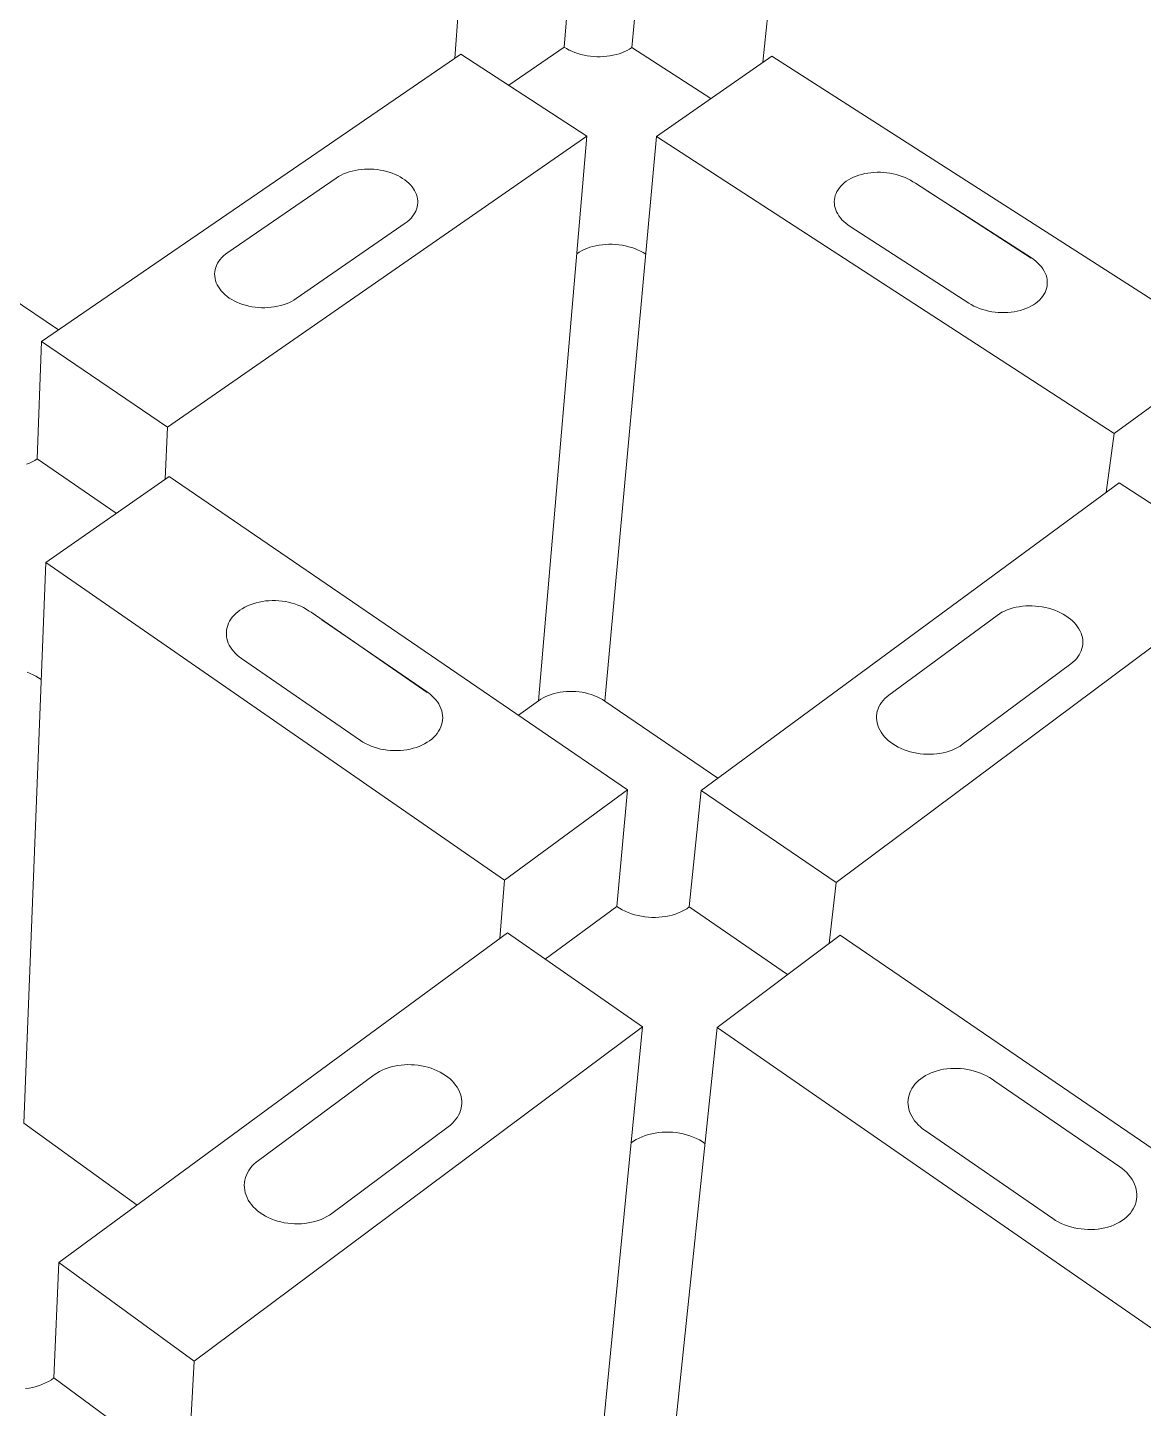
# Model space of a CAD drawing. Header units: millimetres. Extents: x 438 to 4638, y 478 to 3448.
# Drawn here: x 2891.9 to 2950.2, y 2343.3 to 2415.5 of the extents above; entities that cross this region are included whole.
import ezdxf

# ---------------------------------------------------------------- set-up
doc = ezdxf.new("R2010")
doc.units = ezdxf.units.MM

msp = doc.modelspace()

# ---------------------------------------------------------------- linework, layer by layer
at = {"lineweight": 5}
for p, q in [((2924.315, 2423.696), (2923.494, 2414.417)), ((2920.458, 2420.594), (2919.949, 2414.44)), ((2930.923, 2419.498), (2930.337, 2413.647)), ((2914.43, 2416.478), (2914.238, 2413.855)), ((2919.949, 2414.44), (2917.055, 2412.446)), ((2920.079, 2414.361), (2919.949, 2414.44)), ((2920.217, 2414.288), (2920.079, 2414.361)), ((2920.36, 2414.222), (2920.217, 2414.288)), ((2923.374, 2414.34), (2923.246, 2414.269)), ((2923.494, 2414.417), (2923.374, 2414.34)), ((2927.622, 2411.754), (2923.494, 2414.417)), ((2914.556, 2414.074), (2892.655, 2399.066)), ((2914.556, 2414.074), (2921.132, 2409.792)), ((2920.51, 2414.161), (2920.36, 2414.222)), ((2920.666, 2414.108), (2920.51, 2414.161)), ((2920.826, 2414.061), (2920.666, 2414.108)), ((2920.989, 2414.022), (2920.826, 2414.061)), ((2921.156, 2413.99), (2920.989, 2414.022)), ((2921.325, 2413.966), (2921.156, 2413.99)), ((2921.496, 2413.949), (2921.325, 2413.966)), ((2921.667, 2413.94), (2921.496, 2413.949)), ((2921.838, 2413.939), (2921.667, 2413.94)), ((2922.009, 2413.946), (2921.838, 2413.939)), ((2922.177, 2413.96), (2922.009, 2413.946)), ((2922.344, 2413.983), (2922.177, 2413.96)), ((2922.506, 2414.012), (2922.344, 2413.983)), ((2922.665, 2414.05), (2922.506, 2414.012)), ((2922.819, 2414.094), (2922.665, 2414.05)), ((2922.968, 2414.146), (2922.819, 2414.094)), ((2923.11, 2414.204), (2922.968, 2414.146)), ((2923.246, 2414.269), (2923.11, 2414.204)), ((2924.773, 2409.768), (2930.798, 2413.968)), ((2954.699, 2398.652), (2930.798, 2413.968)), ((2899.236, 2394.584), (2921.132, 2409.792)), ((2921.132, 2409.792), (2918.617, 2380.296)), ((2924.773, 2409.768), (2922.077, 2380.272)), ((2924.773, 2409.768), (2948.691, 2394.251)), ((2908.433, 2407.816), (2908.298, 2407.753)), ((2908.574, 2407.872), (2908.433, 2407.816)), ((2908.72, 2407.922), (2908.574, 2407.872)), ((2908.872, 2407.964), (2908.72, 2407.922)), ((2909.028, 2408), (2908.872, 2407.964)), ((2909.187, 2408.029), (2909.028, 2408)), ((2909.35, 2408.05), (2909.187, 2408.029)), ((2909.514, 2408.063), (2909.35, 2408.05)), ((2909.68, 2408.069), (2909.514, 2408.063)), ((2909.847, 2408.068), (2909.68, 2408.069)), ((2910.013, 2408.059), (2909.847, 2408.068)), ((2910.179, 2408.043), (2910.013, 2408.059)), ((2910.343, 2408.019), (2910.179, 2408.043)), ((2910.505, 2407.988), (2910.343, 2408.019)), ((2910.664, 2407.949), (2910.505, 2407.988)), ((2910.819, 2407.904), (2910.664, 2407.949)), ((2910.97, 2407.852), (2910.819, 2407.904)), ((2911.116, 2407.793), (2910.97, 2407.852)), ((2911.256, 2407.728), (2911.116, 2407.793)), ((2935.347, 2407.749), (2935.497, 2407.793)), ((2935.497, 2407.793), (2935.652, 2407.83)), ((2935.652, 2407.83), (2935.811, 2407.859)), ((2935.811, 2407.859), (2935.973, 2407.881)), ((2935.973, 2407.881), (2936.138, 2407.895)), ((2936.138, 2407.895), (2936.305, 2407.902)), ((2936.305, 2407.902), (2936.472, 2407.901)), ((2936.472, 2407.901), (2936.64, 2407.892)), ((2936.64, 2407.892), (2936.808, 2407.876)), ((2936.808, 2407.876), (2936.974, 2407.851)), ((2936.974, 2407.851), (2937.138, 2407.82)), ((2937.138, 2407.82), (2937.3, 2407.781)), ((2937.3, 2407.781), (2937.458, 2407.735)), ((2908.04, 2407.603), (2902.38, 2403.713)), ((2908.17, 2407.685), (2908.04, 2407.603)), ((2908.298, 2407.753), (2908.17, 2407.685)), ((2911.389, 2407.657), (2911.256, 2407.728)), ((2911.516, 2407.581), (2911.389, 2407.657)), ((2911.63, 2407.502), (2911.516, 2407.581)), ((2911.737, 2407.418), (2911.63, 2407.502)), ((2911.836, 2407.33), (2911.737, 2407.418)), ((2911.926, 2407.239), (2911.836, 2407.33)), ((2912.008, 2407.143), (2911.926, 2407.239)), ((2912.08, 2407.044), (2912.008, 2407.143)), ((2934.261, 2406.992), (2934.329, 2407.088)), ((2934.329, 2407.088), (2934.406, 2407.179)), ((2934.406, 2407.179), (2934.493, 2407.267)), ((2934.493, 2407.267), (2934.588, 2407.35)), ((2934.588, 2407.35), (2934.691, 2407.429)), ((2934.691, 2407.429), (2934.807, 2407.505)), ((2934.807, 2407.505), (2934.932, 2407.576)), ((2934.932, 2407.576), (2935.063, 2407.64)), ((2935.063, 2407.64), (2935.202, 2407.698)), ((2935.202, 2407.698), (2935.347, 2407.749)), ((2937.458, 2407.735), (2937.611, 2407.682)), ((2937.611, 2407.682), (2937.76, 2407.622)), ((2937.76, 2407.622), (2937.903, 2407.556)), ((2937.903, 2407.556), (2938.039, 2407.484)), ((2938.039, 2407.484), (2938.169, 2407.406)), ((2938.169, 2407.406), (2938.231, 2407.365)), ((2938.231, 2407.365), (2938.298, 2407.328)), ((2938.298, 2407.328), (2944.344, 2403.41)), ((2912.142, 2406.943), (2912.08, 2407.044)), ((2912.195, 2406.839), (2912.142, 2406.943)), ((2912.238, 2406.734), (2912.195, 2406.839)), ((2912.27, 2406.627), (2912.238, 2406.734)), ((2912.292, 2406.519), (2912.27, 2406.627)), ((2912.303, 2406.411), (2912.292, 2406.519)), ((2912.304, 2406.303), (2912.303, 2406.411)), ((2934.064, 2406.368), (2934.07, 2406.476)), ((2934.067, 2406.259), (2934.064, 2406.368)), ((2934.07, 2406.476), (2934.088, 2406.583)), ((2934.088, 2406.583), (2934.116, 2406.689)), ((2934.116, 2406.689), (2934.154, 2406.792)), ((2934.154, 2406.792), (2934.202, 2406.894)), ((2934.202, 2406.894), (2934.261, 2406.992)), ((2938.863, 2406.961), (2944.364, 2403.424)), ((2912.019, 2405.583), (2912.09, 2405.679)), ((2912.09, 2405.679), (2912.151, 2405.777)), ((2912.151, 2405.777), (2912.202, 2405.878)), ((2912.202, 2405.878), (2912.243, 2405.982)), ((2912.243, 2405.982), (2912.274, 2406.088)), ((2912.274, 2406.088), (2912.294, 2406.195)), ((2912.294, 2406.195), (2912.304, 2406.303)), ((2934.081, 2406.15), (2934.067, 2406.259)), ((2934.106, 2406.042), (2934.081, 2406.15)), ((2934.141, 2405.934), (2934.106, 2406.042)), ((2934.186, 2405.828), (2934.141, 2405.934)), ((2934.242, 2405.723), (2934.186, 2405.828)), ((2934.307, 2405.62), (2934.242, 2405.723)), ((2934.382, 2405.521), (2934.307, 2405.62)), ((2905.959, 2401.303), (2911.646, 2405.241)), ((2911.646, 2405.241), (2911.752, 2405.32)), ((2911.752, 2405.32), (2911.85, 2405.403)), ((2911.85, 2405.403), (2911.939, 2405.491)), ((2911.939, 2405.491), (2912.019, 2405.583)), ((2934.466, 2405.424), (2934.382, 2405.521)), ((2934.559, 2405.331), (2934.466, 2405.424)), ((2934.66, 2405.241), (2934.559, 2405.331)), ((2934.769, 2405.156), (2934.66, 2405.241)), ((2934.886, 2405.076), (2934.769, 2405.156)), ((2941.087, 2401.064), (2934.886, 2405.076)), ((2902.164, 2403.542), (2902.07, 2403.449)), ((2902.268, 2403.63), (2902.164, 2403.542)), ((2902.38, 2403.713), (2902.268, 2403.63)), ((2920.609, 2403.648), (2920.731, 2403.727)), ((2920.731, 2403.727), (2920.861, 2403.801)), ((2920.861, 2403.801), (2920.999, 2403.868)), ((2920.999, 2403.868), (2921.144, 2403.928)), ((2921.144, 2403.928), (2921.295, 2403.982)), ((2921.295, 2403.982), (2921.451, 2404.027)), ((2921.451, 2404.027), (2921.613, 2404.066)), ((2921.613, 2404.066), (2921.778, 2404.096)), ((2921.778, 2404.096), (2921.947, 2404.119)), ((2921.947, 2404.119), (2922.118, 2404.134)), ((2922.118, 2404.134), (2922.291, 2404.141)), ((2922.291, 2404.141), (2922.464, 2404.14)), ((2922.464, 2404.14), (2922.638, 2404.131)), ((2922.638, 2404.131), (2922.812, 2404.114)), ((2922.812, 2404.114), (2922.983, 2404.089)), ((2922.983, 2404.089), (2923.153, 2404.056)), ((2923.153, 2404.056), (2923.319, 2404.015)), ((2923.319, 2404.015), (2923.482, 2403.967)), ((2923.482, 2403.967), (2923.64, 2403.912)), ((2923.64, 2403.912), (2923.792, 2403.85)), ((2923.792, 2403.85), (2923.939, 2403.781)), ((2923.939, 2403.781), (2924.079, 2403.706)), ((2924.079, 2403.706), (2924.211, 2403.624)), ((2901.722, 2402.816), (2901.703, 2402.702)), ((2901.753, 2402.928), (2901.722, 2402.816)), ((2901.795, 2403.038), (2901.753, 2402.928)), ((2901.848, 2403.146), (2901.795, 2403.038)), ((2901.911, 2403.251), (2901.848, 2403.146)), ((2901.986, 2403.352), (2901.911, 2403.251)), ((2902.07, 2403.449), (2901.986, 2403.352)), ((2944.364, 2403.424), (2944.486, 2403.34)), ((2944.486, 2403.34), (2944.599, 2403.25)), ((2944.599, 2403.25), (2944.704, 2403.156)), ((2944.704, 2403.156), (2944.8, 2403.057)), ((2944.8, 2403.057), (2944.886, 2402.955)), ((2944.886, 2402.955), (2944.962, 2402.85)), ((2944.962, 2402.85), (2945.028, 2402.741)), ((2945.028, 2402.741), (2945.083, 2402.631)), ((2901.703, 2402.702), (2901.695, 2402.588)), ((2901.695, 2402.588), (2901.698, 2402.473)), ((2901.698, 2402.473), (2901.714, 2402.358)), ((2901.714, 2402.358), (2901.74, 2402.244)), ((2901.74, 2402.244), (2901.779, 2402.131)), ((2901.779, 2402.131), (2901.828, 2402.02)), ((2901.828, 2402.02), (2901.888, 2401.911)), ((2945.083, 2402.631), (2945.127, 2402.519)), ((2945.127, 2402.519), (2945.16, 2402.406)), ((2945.16, 2402.406), (2945.182, 2402.292)), ((2945.191, 2402.063), (2945.178, 2401.95)), ((2945.182, 2402.292), (2945.192, 2402.177)), ((2945.192, 2402.177), (2945.191, 2402.063)), ((2891.018, 2401.385), (2893.539, 2399.671)), ((2901.888, 2401.911), (2901.959, 2401.805)), ((2901.959, 2401.805), (2902.04, 2401.703)), ((2902.04, 2401.703), (2902.131, 2401.604)), ((2902.131, 2401.604), (2902.232, 2401.509)), ((2902.232, 2401.509), (2902.342, 2401.419)), ((2902.342, 2401.419), (2902.46, 2401.334)), ((2902.46, 2401.334), (2902.586, 2401.254)), ((2905.838, 2401.226), (2905.959, 2401.303)), ((2944.87, 2401.319), (2944.782, 2401.226)), ((2944.948, 2401.416), (2944.87, 2401.319)), ((2945.016, 2401.517), (2944.948, 2401.416)), ((2945.073, 2401.621), (2945.016, 2401.517)), ((2945.12, 2401.729), (2945.073, 2401.621)), ((2945.155, 2401.839), (2945.12, 2401.729)), ((2945.178, 2401.95), (2945.155, 2401.839)), ((2902.586, 2401.254), (2902.72, 2401.181)), ((2902.72, 2401.181), (2902.86, 2401.114)), ((2902.86, 2401.114), (2903.006, 2401.053)), ((2903.006, 2401.053), (2903.158, 2400.999)), ((2903.158, 2400.999), (2903.314, 2400.952)), ((2903.314, 2400.952), (2903.474, 2400.912)), ((2903.474, 2400.912), (2903.638, 2400.88)), ((2903.638, 2400.88), (2903.804, 2400.855)), ((2903.804, 2400.855), (2903.972, 2400.838)), ((2903.972, 2400.838), (2904.141, 2400.829)), ((2904.141, 2400.829), (2904.31, 2400.827)), ((2904.31, 2400.827), (2904.478, 2400.834)), ((2904.478, 2400.834), (2904.645, 2400.848)), ((2904.645, 2400.848), (2904.809, 2400.87)), ((2904.809, 2400.87), (2904.971, 2400.899)), ((2904.971, 2400.899), (2905.129, 2400.936)), ((2905.129, 2400.936), (2905.282, 2400.98)), ((2905.282, 2400.98), (2905.431, 2401.032)), ((2905.431, 2401.032), (2905.573, 2401.09)), ((2905.573, 2401.09), (2905.709, 2401.155)), ((2905.709, 2401.155), (2905.838, 2401.226)), ((2941.219, 2400.986), (2941.087, 2401.064)), ((2941.357, 2400.914), (2941.219, 2400.986)), ((2941.501, 2400.848), (2941.357, 2400.914)), ((2941.652, 2400.788), (2941.501, 2400.848)), ((2941.807, 2400.735), (2941.652, 2400.788)), ((2941.966, 2400.69), (2941.807, 2400.735)), ((2942.128, 2400.651), (2941.966, 2400.69)), ((2942.294, 2400.62), (2942.128, 2400.651)), ((2942.461, 2400.596), (2942.294, 2400.62)), ((2942.629, 2400.58), (2942.461, 2400.596)), ((2942.798, 2400.572), (2942.629, 2400.58)), ((2942.967, 2400.572), (2942.798, 2400.572)), ((2943.134, 2400.579), (2942.967, 2400.572)), ((2943.299, 2400.594), (2943.134, 2400.579)), ((2943.461, 2400.617), (2943.299, 2400.594)), ((2943.62, 2400.647), (2943.461, 2400.617)), ((2943.775, 2400.685), (2943.62, 2400.647)), ((2943.925, 2400.729), (2943.775, 2400.685)), ((2944.069, 2400.781), (2943.925, 2400.729)), ((2944.207, 2400.84), (2944.069, 2400.781)), ((2944.338, 2400.906), (2944.207, 2400.84)), ((2944.462, 2400.977), (2944.338, 2400.906)), ((2944.577, 2401.054), (2944.462, 2400.977)), ((2944.684, 2401.137), (2944.577, 2401.054)), ((2944.782, 2401.226), (2944.684, 2401.137)), ((2892.655, 2399.066), (2892.422, 2392.935)), ((2899.236, 2394.584), (2892.655, 2399.066)), ((2954.699, 2398.652), (2948.691, 2394.251)), ((2899.236, 2394.584), (2899.102, 2391.867)), ((2948.691, 2394.251), (2948.275, 2391.18)), ((2892.016, 2392.708), (2891.866, 2392.645)), ((2892.159, 2392.777), (2892.016, 2392.708)), ((2892.295, 2392.853), (2892.159, 2392.777)), ((2892.422, 2392.935), (2892.295, 2392.853)), ((2896.557, 2390.093), (2892.422, 2392.935)), ((2892.871, 2387.524), (2899.31, 2392.012)), ((2923.27, 2375.634), (2899.31, 2392.012)), ((2948.953, 2391.678), (2927.101, 2375.608)), ((2948.953, 2391.678), (2955.991, 2387.095)), ((2892.871, 2387.524), (2891.727, 2358.222)), ((2892.871, 2387.524), (2916.839, 2370.923)), ((2934.156, 2370.803), (2955.991, 2387.095)), ((2903.86, 2385.412), (2904.022, 2385.451)), ((2904.022, 2385.451), (2904.188, 2385.483)), ((2904.188, 2385.483), (2904.357, 2385.506)), ((2904.357, 2385.506), (2904.528, 2385.521)), ((2904.528, 2385.521), (2904.701, 2385.528)), ((2904.701, 2385.528), (2904.874, 2385.527)), ((2904.874, 2385.527), (2905.047, 2385.518)), ((2905.047, 2385.518), (2905.22, 2385.5)), ((2905.22, 2385.5), (2905.39, 2385.474)), ((2905.39, 2385.474), (2905.559, 2385.441)), ((2905.559, 2385.441), (2905.724, 2385.399)), ((2902.617, 2384.658), (2902.702, 2384.756)), ((2902.702, 2384.756), (2902.795, 2384.849)), ((2902.795, 2384.849), (2902.898, 2384.938)), ((2902.898, 2384.938), (2903.009, 2385.022)), ((2903.009, 2385.022), (2903.133, 2385.104)), ((2903.133, 2385.104), (2903.265, 2385.18)), ((2903.265, 2385.18), (2903.404, 2385.248)), ((2903.404, 2385.248), (2903.55, 2385.31)), ((2903.55, 2385.31), (2903.702, 2385.365)), ((2903.702, 2385.365), (2903.86, 2385.412)), ((2905.724, 2385.399), (2905.885, 2385.35)), ((2905.885, 2385.35), (2906.041, 2385.293)), ((2906.041, 2385.293), (2906.191, 2385.229)), ((2906.191, 2385.229), (2906.336, 2385.159)), ((2906.336, 2385.159), (2906.473, 2385.081)), ((2906.473, 2385.081), (2906.603, 2384.998)), ((2906.603, 2384.998), (2906.666, 2384.955)), ((2906.666, 2384.955), (2906.733, 2384.914)), ((2906.733, 2384.914), (2912.792, 2380.724)), ((2942.564, 2384.753), (2936.918, 2380.587)), ((2942.694, 2384.84), (2942.564, 2384.753)), ((2942.823, 2384.914), (2942.694, 2384.84)), ((2942.959, 2384.981), (2942.823, 2384.914)), ((2943.102, 2385.041), (2942.959, 2384.981)), ((2943.251, 2385.094), (2943.102, 2385.041)), ((2943.405, 2385.14), (2943.251, 2385.094)), ((2943.564, 2385.178), (2943.405, 2385.14)), ((2943.728, 2385.208), (2943.564, 2385.178)), ((2943.895, 2385.231), (2943.728, 2385.208)), ((2944.064, 2385.245), (2943.895, 2385.231)), ((2944.236, 2385.252), (2944.064, 2385.245)), ((2944.408, 2385.25), (2944.236, 2385.252)), ((2944.581, 2385.241), (2944.408, 2385.25)), ((2944.753, 2385.223), (2944.581, 2385.241)), ((2944.924, 2385.198), (2944.753, 2385.223)), ((2945.094, 2385.164), (2944.924, 2385.198)), ((2945.26, 2385.123), (2945.094, 2385.164)), ((2945.423, 2385.075), (2945.26, 2385.123)), ((2945.582, 2385.019), (2945.423, 2385.075)), ((2945.736, 2384.956), (2945.582, 2385.019)), ((2945.884, 2384.887), (2945.736, 2384.956)), ((2946.026, 2384.811), (2945.884, 2384.887)), ((2946.161, 2384.729), (2946.026, 2384.811)), ((2946.284, 2384.644), (2946.161, 2384.729)), ((2902.307, 2383.888), (2902.319, 2384.004)), ((2902.319, 2384.004), (2902.343, 2384.118)), ((2902.343, 2384.118), (2902.377, 2384.231)), ((2902.377, 2384.231), (2902.422, 2384.342)), ((2902.422, 2384.342), (2902.477, 2384.451)), ((2902.477, 2384.451), (2902.542, 2384.556)), ((2902.542, 2384.556), (2902.617, 2384.658)), ((2907.3, 2384.523), (2912.814, 2380.74)), ((2946.399, 2384.555), (2946.284, 2384.644)), ((2946.506, 2384.461), (2946.399, 2384.555)), ((2946.605, 2384.362), (2946.506, 2384.461)), ((2946.694, 2384.26), (2946.605, 2384.362)), ((2946.774, 2384.155), (2946.694, 2384.26)), ((2946.844, 2384.046), (2946.774, 2384.155)), ((2946.905, 2383.935), (2946.844, 2384.046)), ((2902.305, 2383.772), (2902.307, 2383.888)), ((2902.314, 2383.655), (2902.305, 2383.772)), ((2902.335, 2383.539), (2902.314, 2383.655)), ((2902.365, 2383.424), (2902.335, 2383.539)), ((2902.407, 2383.31), (2902.365, 2383.424)), ((2902.459, 2383.198), (2902.407, 2383.31)), ((2946.955, 2383.822), (2946.905, 2383.935)), ((2946.994, 2383.708), (2946.955, 2383.822)), ((2947.022, 2383.592), (2946.994, 2383.708)), ((2947.04, 2383.476), (2947.022, 2383.592)), ((2947.047, 2383.36), (2947.04, 2383.476)), ((2947.043, 2383.245), (2947.047, 2383.36)), ((2902.521, 2383.089), (2902.459, 2383.198)), ((2902.594, 2382.982), (2902.521, 2383.089)), ((2902.676, 2382.879), (2902.594, 2382.982)), ((2902.767, 2382.779), (2902.676, 2382.879)), ((2902.868, 2382.683), (2902.767, 2382.779)), ((2902.976, 2382.592), (2902.868, 2382.683)), ((2903.093, 2382.506), (2902.976, 2382.592)), ((2946.713, 2382.491), (2946.791, 2382.59)), ((2946.791, 2382.59), (2946.86, 2382.692)), ((2946.86, 2382.692), (2946.917, 2382.798)), ((2946.917, 2382.798), (2946.965, 2382.906)), ((2946.965, 2382.906), (2947.002, 2383.017)), ((2947.002, 2383.017), (2947.028, 2383.13)), ((2947.028, 2383.13), (2947.043, 2383.245)), ((2909.308, 2378.215), (2903.093, 2382.506)), ((2940.752, 2378.006), (2946.424, 2382.224)), ((2946.424, 2382.224), (2946.529, 2382.308)), ((2946.529, 2382.308), (2946.626, 2382.397)), ((2946.626, 2382.397), (2946.713, 2382.491)), ((2891.895, 2381.779), (2892.056, 2381.72)), ((2892.056, 2381.72), (2892.21, 2381.653)), ((2892.21, 2381.653), (2892.359, 2381.58)), ((2892.359, 2381.58), (2892.499, 2381.499)), ((2892.499, 2381.499), (2892.632, 2381.412)), ((2912.814, 2380.74), (2912.935, 2380.649)), ((2912.935, 2380.649), (2913.048, 2380.553)), ((2913.048, 2380.553), (2913.152, 2380.452)), ((2913.152, 2380.452), (2913.246, 2380.347)), ((2918.617, 2380.296), (2918.735, 2380.375)), ((2918.735, 2380.375), (2918.86, 2380.448)), ((2918.86, 2380.448), (2918.993, 2380.515)), ((2918.993, 2380.515), (2919.132, 2380.575)), ((2919.132, 2380.575), (2919.277, 2380.627)), ((2919.277, 2380.627), (2919.428, 2380.673)), ((2919.428, 2380.673), (2919.583, 2380.711)), ((2919.583, 2380.711), (2919.741, 2380.742)), ((2919.741, 2380.742), (2919.903, 2380.764)), ((2919.903, 2380.764), (2920.068, 2380.779)), ((2920.068, 2380.779), (2920.234, 2380.786)), ((2920.234, 2380.786), (2920.401, 2380.785)), ((2920.401, 2380.785), (2920.568, 2380.776)), ((2920.568, 2380.776), (2920.734, 2380.759)), ((2920.734, 2380.759), (2920.899, 2380.734)), ((2920.899, 2380.734), (2921.062, 2380.701)), ((2921.062, 2380.701), (2921.221, 2380.661)), ((2921.221, 2380.661), (2921.377, 2380.613)), ((2921.377, 2380.613), (2921.529, 2380.558)), ((2921.529, 2380.558), (2921.675, 2380.497)), ((2921.675, 2380.497), (2921.816, 2380.428)), ((2921.816, 2380.428), (2921.95, 2380.353)), ((2936.703, 2380.404), (2936.611, 2380.304)), ((2936.806, 2380.498), (2936.703, 2380.404)), ((2936.918, 2380.587), (2936.806, 2380.498)), ((2913.246, 2380.347), (2913.33, 2380.238)), ((2913.33, 2380.238), (2913.404, 2380.125)), ((2913.404, 2380.125), (2913.466, 2380.009)), ((2913.466, 2380.009), (2913.518, 2379.891)), ((2913.518, 2379.891), (2913.558, 2379.771)), ((2913.558, 2379.771), (2913.587, 2379.65)), ((2913.587, 2379.65), (2913.603, 2379.528)), ((2917.565, 2379.534), (2918.617, 2380.296)), ((2921.95, 2380.353), (2922.077, 2380.272)), ((2922.077, 2380.272), (2927.984, 2376.257)), ((2936.31, 2379.746), (2936.285, 2379.626)), ((2936.348, 2379.864), (2936.31, 2379.746)), ((2936.397, 2379.98), (2936.348, 2379.864)), ((2936.457, 2380.092), (2936.397, 2379.98)), ((2936.529, 2380.2), (2936.457, 2380.092)), ((2936.611, 2380.304), (2936.529, 2380.2)), ((2913.553, 2379.043), (2913.511, 2378.926)), ((2913.583, 2379.163), (2913.553, 2379.043)), ((2913.602, 2379.284), (2913.583, 2379.163)), ((2913.609, 2379.406), (2913.602, 2379.284)), ((2913.603, 2379.528), (2913.609, 2379.406)), ((2936.271, 2379.504), (2936.269, 2379.382)), ((2936.269, 2379.382), (2936.279, 2379.259)), ((2936.285, 2379.626), (2936.271, 2379.504)), ((2936.279, 2379.259), (2936.301, 2379.136)), ((2936.301, 2379.136), (2936.335, 2379.013)), ((2936.335, 2379.013), (2936.38, 2378.893)), ((2909.44, 2378.131), (2909.308, 2378.215)), ((2913.032, 2378.293), (2912.917, 2378.204)), ((2913.138, 2378.388), (2913.032, 2378.293)), ((2913.233, 2378.487), (2913.138, 2378.388)), ((2913.319, 2378.591), (2913.233, 2378.487)), ((2913.394, 2378.699), (2913.319, 2378.591)), ((2913.458, 2378.811), (2913.394, 2378.699)), ((2913.511, 2378.926), (2913.458, 2378.811)), ((2936.38, 2378.893), (2936.437, 2378.774)), ((2936.437, 2378.774), (2936.505, 2378.657)), ((2936.505, 2378.657), (2936.584, 2378.543)), ((2936.584, 2378.543), (2936.674, 2378.433)), ((2936.674, 2378.433), (2936.774, 2378.327)), ((2936.774, 2378.327), (2936.883, 2378.226)), ((2936.883, 2378.226), (2937.002, 2378.129)), ((2909.579, 2378.054), (2909.44, 2378.131)), ((2909.726, 2377.983), (2909.579, 2378.054)), ((2909.878, 2377.92), (2909.726, 2377.983)), ((2910.036, 2377.863), (2909.878, 2377.92)), ((2910.198, 2377.814), (2910.036, 2377.863)), ((2910.364, 2377.773), (2910.198, 2377.814)), ((2910.534, 2377.739), (2910.364, 2377.773)), ((2910.706, 2377.714), (2910.534, 2377.739)), ((2910.879, 2377.697), (2910.706, 2377.714)), ((2911.053, 2377.688), (2910.879, 2377.697)), ((2911.227, 2377.688), (2911.053, 2377.688)), ((2911.401, 2377.696), (2911.227, 2377.688)), ((2911.572, 2377.712), (2911.401, 2377.696)), ((2911.742, 2377.736), (2911.572, 2377.712)), ((2911.908, 2377.768), (2911.742, 2377.736)), ((2912.07, 2377.809), (2911.908, 2377.768)), ((2912.227, 2377.857), (2912.07, 2377.809)), ((2912.379, 2377.912), (2912.227, 2377.857)), ((2912.524, 2377.975), (2912.379, 2377.912)), ((2912.663, 2378.045), (2912.524, 2377.975)), ((2912.794, 2378.122), (2912.663, 2378.045)), ((2912.917, 2378.204), (2912.794, 2378.122)), ((2937.002, 2378.129), (2937.129, 2378.038)), ((2937.129, 2378.038), (2937.264, 2377.953)), ((2937.264, 2377.953), (2937.406, 2377.874)), ((2937.406, 2377.874), (2937.554, 2377.802)), ((2937.554, 2377.802), (2937.709, 2377.737)), ((2937.709, 2377.737), (2937.869, 2377.679)), ((2937.869, 2377.679), (2938.033, 2377.629)), ((2938.033, 2377.629), (2938.201, 2377.586)), ((2938.201, 2377.586), (2938.373, 2377.552)), ((2938.373, 2377.552), (2938.546, 2377.525)), ((2938.546, 2377.525), (2938.72, 2377.507)), ((2938.72, 2377.507), (2938.896, 2377.497)), ((2938.896, 2377.497), (2939.071, 2377.495)), ((2939.071, 2377.495), (2939.244, 2377.502)), ((2939.244, 2377.502), (2939.416, 2377.517)), ((2939.416, 2377.517), (2939.586, 2377.541)), ((2939.586, 2377.541), (2939.751, 2377.573)), ((2939.751, 2377.573), (2939.913, 2377.612)), ((2939.913, 2377.612), (2940.069, 2377.66)), ((2940.069, 2377.66), (2940.22, 2377.715)), ((2940.22, 2377.715), (2940.364, 2377.777)), ((2940.364, 2377.777), (2940.501, 2377.847)), ((2940.501, 2377.847), (2940.631, 2377.923)), ((2940.631, 2377.923), (2940.752, 2378.006)), ((2923.27, 2375.634), (2916.839, 2370.923)), ((2923.27, 2375.634), (2922.696, 2369.546)), ((2927.101, 2375.608), (2926.485, 2369.52)), ((2934.156, 2370.803), (2927.101, 2375.608)), ((2916.839, 2370.923), (2916.584, 2367.874)), ((2934.156, 2370.803), (2933.79, 2367.611)), ((2922.696, 2369.546), (2918.965, 2366.79)), ((2922.835, 2369.456), (2922.696, 2369.546)), ((2922.982, 2369.372), (2922.835, 2369.456)), ((2923.137, 2369.296), (2922.982, 2369.372)), ((2923.297, 2369.227), (2923.137, 2369.296)), ((2923.463, 2369.166), (2923.297, 2369.227)), ((2923.635, 2369.113), (2923.463, 2369.166)), ((2923.81, 2369.068), (2923.635, 2369.113)), ((2923.988, 2369.032), (2923.81, 2369.068)), ((2924.169, 2369.004), (2923.988, 2369.032)), ((2924.352, 2368.985), (2924.169, 2369.004)), ((2924.535, 2368.975), (2924.352, 2368.985)), ((2924.718, 2368.973), (2924.535, 2368.975)), ((2924.9, 2368.981), (2924.718, 2368.973)), ((2925.08, 2368.998), (2924.9, 2368.981)), ((2925.258, 2369.023), (2925.08, 2368.998)), ((2925.432, 2369.057), (2925.258, 2369.023)), ((2925.601, 2369.1), (2925.432, 2369.057)), ((2925.766, 2369.15), (2925.601, 2369.1)), ((2925.924, 2369.209), (2925.766, 2369.15)), ((2926.076, 2369.276), (2925.924, 2369.209)), ((2926.221, 2369.35), (2926.076, 2369.276)), ((2926.357, 2369.432), (2926.221, 2369.35)), ((2926.485, 2369.52), (2926.357, 2369.432)), ((2931.623, 2365.988), (2926.485, 2369.52)), ((2916.984, 2368.168), (2893.56, 2350.942)), ((2916.984, 2368.168), (2924.045, 2363.258)), ((2927.944, 2363.231), (2934.371, 2368.046)), ((2960.09, 2350.465), (2934.371, 2368.046)), ((2900.628, 2345.786), (2924.045, 2363.258)), ((2924.045, 2363.258), (2921.206, 2334.251)), ((2927.944, 2363.231), (2924.898, 2334.225)), ((2927.944, 2363.231), (2953.683, 2345.403)), ((2910.305, 2360.92), (2910.168, 2360.841)), ((2910.449, 2360.992), (2910.305, 2360.92)), ((2910.6, 2361.057), (2910.449, 2360.992)), ((2910.757, 2361.114), (2910.6, 2361.057)), ((2910.919, 2361.163), (2910.757, 2361.114)), ((2911.086, 2361.203), (2910.919, 2361.163)), ((2911.257, 2361.236), (2911.086, 2361.203)), ((2911.431, 2361.26), (2911.257, 2361.236)), ((2911.607, 2361.276), (2911.431, 2361.26)), ((2911.785, 2361.283), (2911.607, 2361.276)), ((2911.963, 2361.281), (2911.785, 2361.283)), ((2912.141, 2361.271), (2911.963, 2361.281)), ((2912.319, 2361.252), (2912.141, 2361.271)), ((2912.495, 2361.225), (2912.319, 2361.252)), ((2912.669, 2361.189), (2912.495, 2361.225)), ((2912.839, 2361.145), (2912.669, 2361.189)), ((2913.005, 2361.093), (2912.839, 2361.145)), ((2913.167, 2361.033), (2913.005, 2361.093)), ((2913.323, 2360.966), (2913.167, 2361.033)), ((2913.473, 2360.891), (2913.323, 2360.966)), ((2939.126, 2360.855), (2939.28, 2360.914)), ((2939.28, 2360.914), (2939.441, 2360.965)), ((2939.441, 2360.965), (2939.606, 2361.007)), ((2939.606, 2361.007), (2939.777, 2361.041)), ((2939.777, 2361.041), (2939.95, 2361.066)), ((2939.95, 2361.066), (2940.127, 2361.082)), ((2940.127, 2361.082), (2940.305, 2361.09)), ((2940.305, 2361.09), (2940.485, 2361.089)), ((2940.485, 2361.089), (2940.665, 2361.078)), ((2940.665, 2361.078), (2940.845, 2361.059)), ((2940.845, 2361.059), (2941.023, 2361.032)), ((2941.023, 2361.032), (2941.199, 2360.996)), ((2941.199, 2360.996), (2941.372, 2360.951)), ((2941.372, 2360.951), (2941.542, 2360.898)), ((2941.542, 2360.898), (2941.706, 2360.837)), ((2910.029, 2360.748), (2903.977, 2356.282)), ((2910.168, 2360.841), (2910.029, 2360.748)), ((2913.617, 2360.81), (2913.473, 2360.891)), ((2913.753, 2360.722), (2913.617, 2360.81)), ((2913.875, 2360.632), (2913.753, 2360.722)), ((2913.99, 2360.536), (2913.875, 2360.632)), ((2914.096, 2360.435), (2913.99, 2360.536)), ((2914.193, 2360.329), (2914.096, 2360.435)), ((2914.281, 2360.22), (2914.193, 2360.329)), ((2914.359, 2360.107), (2914.281, 2360.22)), ((2938.194, 2360.155), (2938.276, 2360.261)), ((2938.276, 2360.261), (2938.368, 2360.361)), ((2938.368, 2360.361), (2938.47, 2360.457)), ((2938.47, 2360.457), (2938.58, 2360.547)), ((2938.58, 2360.547), (2938.704, 2360.634)), ((2938.704, 2360.634), (2938.837, 2360.715)), ((2938.837, 2360.715), (2938.978, 2360.789)), ((2938.978, 2360.789), (2939.126, 2360.855)), ((2941.706, 2360.837), (2941.866, 2360.769)), ((2941.866, 2360.769), (2942.019, 2360.693)), ((2942.019, 2360.693), (2942.166, 2360.61)), ((2942.166, 2360.61), (2942.305, 2360.52)), ((2942.305, 2360.52), (2942.373, 2360.474)), ((2942.373, 2360.474), (2942.443, 2360.429)), ((2942.443, 2360.429), (2948.972, 2355.949)), ((2914.426, 2359.99), (2914.359, 2360.107)), ((2914.483, 2359.872), (2914.426, 2359.99)), ((2914.529, 2359.75), (2914.483, 2359.872)), ((2914.564, 2359.628), (2914.529, 2359.75)), ((2914.588, 2359.504), (2914.564, 2359.628)), ((2914.601, 2359.38), (2914.588, 2359.504)), ((2937.914, 2359.329), (2937.921, 2359.453)), ((2937.921, 2359.453), (2937.939, 2359.576)), ((2937.939, 2359.576), (2937.968, 2359.698)), ((2937.968, 2359.698), (2938.009, 2359.817)), ((2938.009, 2359.817), (2938.06, 2359.933)), ((2938.06, 2359.933), (2938.122, 2360.046)), ((2938.122, 2360.046), (2938.194, 2360.155)), ((2914.44, 2358.652), (2914.495, 2358.768)), ((2914.495, 2358.768), (2914.538, 2358.887)), ((2914.538, 2358.887), (2914.571, 2359.009)), ((2914.571, 2359.009), (2914.592, 2359.131)), ((2914.592, 2359.131), (2914.602, 2359.255)), ((2914.602, 2359.255), (2914.601, 2359.38)), ((2937.919, 2359.204), (2937.914, 2359.329)), ((2937.935, 2359.079), (2937.919, 2359.204)), ((2937.962, 2358.955), (2937.935, 2359.079)), ((2938, 2358.831), (2937.962, 2358.955)), ((2938.049, 2358.709), (2938, 2358.831)), ((2891.727, 2358.222), (2897.641, 2353.943)), ((2907.819, 2353.514), (2913.901, 2358.037)), ((2913.901, 2358.037), (2914.014, 2358.127)), ((2914.014, 2358.127), (2914.119, 2358.223)), ((2914.119, 2358.223), (2914.214, 2358.324)), ((2914.214, 2358.324), (2914.299, 2358.429)), ((2914.299, 2358.429), (2914.375, 2358.539)), ((2914.375, 2358.539), (2914.44, 2358.652)), ((2938.109, 2358.589), (2938.049, 2358.709)), ((2938.18, 2358.471), (2938.109, 2358.589)), ((2938.261, 2358.357), (2938.18, 2358.471)), ((2938.351, 2358.246), (2938.261, 2358.357)), ((2938.451, 2358.139), (2938.351, 2358.246)), ((2938.561, 2358.036), (2938.451, 2358.139)), ((2938.678, 2357.938), (2938.561, 2358.036)), ((2923.452, 2357.199), (2923.582, 2357.29)), ((2923.582, 2357.29), (2923.721, 2357.375)), ((2923.721, 2357.375), (2923.868, 2357.451)), ((2923.868, 2357.451), (2924.023, 2357.52)), ((2924.023, 2357.52), (2924.184, 2357.581)), ((2924.184, 2357.581), (2924.352, 2357.634)), ((2924.352, 2357.634), (2924.524, 2357.678)), ((2924.524, 2357.678), (2924.701, 2357.713)), ((2924.701, 2357.713), (2924.881, 2357.739)), ((2924.881, 2357.739), (2925.064, 2357.756)), ((2925.064, 2357.756), (2925.249, 2357.764)), ((2925.249, 2357.764), (2925.435, 2357.763)), ((2925.435, 2357.763), (2925.622, 2357.752)), ((2925.622, 2357.752), (2925.807, 2357.733)), ((2925.807, 2357.733), (2925.991, 2357.704)), ((2925.991, 2357.704), (2926.173, 2357.666)), ((2926.173, 2357.666), (2926.351, 2357.62)), ((2926.351, 2357.62), (2926.525, 2357.565)), ((2926.525, 2357.565), (2926.694, 2357.502)), ((2926.694, 2357.502), (2926.858, 2357.431)), ((2926.858, 2357.431), (2927.015, 2357.352)), ((2927.015, 2357.352), (2927.165, 2357.266)), ((2938.804, 2357.846), (2938.678, 2357.938)), ((2945.477, 2353.238), (2938.804, 2357.846)), ((2927.165, 2357.266), (2927.308, 2357.172)), ((2903.554, 2355.867), (2903.475, 2355.751)), ((2903.645, 2355.979), (2903.554, 2355.867)), ((2903.746, 2356.086), (2903.645, 2355.979)), ((2903.856, 2356.187), (2903.746, 2356.086)), ((2903.977, 2356.282), (2903.856, 2356.187)), ((2948.972, 2355.949), (2949.103, 2355.852)), ((2949.103, 2355.852), (2949.226, 2355.749)), ((2903.273, 2355.252), (2903.253, 2355.121)), ((2903.306, 2355.38), (2903.273, 2355.252)), ((2903.35, 2355.507), (2903.306, 2355.38)), ((2903.407, 2355.631), (2903.35, 2355.507)), ((2903.475, 2355.751), (2903.407, 2355.631)), ((2949.226, 2355.749), (2949.339, 2355.641)), ((2949.339, 2355.641), (2949.442, 2355.528)), ((2949.442, 2355.528), (2949.535, 2355.41)), ((2949.535, 2355.41), (2949.617, 2355.289)), ((2949.617, 2355.289), (2949.688, 2355.165)), ((2949.688, 2355.165), (2949.748, 2355.038)), ((2903.253, 2355.121), (2903.244, 2354.99)), ((2903.244, 2354.99), (2903.249, 2354.858)), ((2903.249, 2354.858), (2903.265, 2354.726)), ((2903.265, 2354.726), (2903.294, 2354.595)), ((2903.294, 2354.595), (2903.335, 2354.465)), ((2903.335, 2354.465), (2903.389, 2354.337)), ((2949.748, 2355.038), (2949.796, 2354.909)), ((2949.796, 2354.909), (2949.833, 2354.779)), ((2949.833, 2354.779), (2949.857, 2354.648)), ((2949.857, 2354.648), (2949.869, 2354.517)), ((2949.869, 2354.517), (2949.869, 2354.386)), ((2903.389, 2354.337), (2903.453, 2354.212)), ((2903.453, 2354.212), (2903.53, 2354.091)), ((2903.53, 2354.091), (2903.617, 2353.973)), ((2903.617, 2353.973), (2903.715, 2353.859)), ((2903.715, 2353.859), (2903.823, 2353.75)), ((2903.823, 2353.75), (2903.941, 2353.646)), ((2949.685, 2353.758), (2949.613, 2353.642)), ((2949.746, 2353.878), (2949.685, 2353.758)), ((2949.795, 2354.002), (2949.746, 2353.878)), ((2949.831, 2354.128), (2949.795, 2354.002)), ((2949.856, 2354.256), (2949.831, 2354.128)), ((2949.869, 2354.386), (2949.856, 2354.256)), ((2903.941, 2353.646), (2904.068, 2353.549)), ((2904.068, 2353.549), (2904.204, 2353.458)), ((2904.204, 2353.458), (2904.347, 2353.373)), ((2904.347, 2353.373), (2904.497, 2353.296)), ((2904.497, 2353.296), (2904.654, 2353.226)), ((2904.654, 2353.226), (2904.817, 2353.164)), ((2904.817, 2353.164), (2904.985, 2353.11)), ((2904.985, 2353.11), (2905.157, 2353.064)), ((2905.157, 2353.064), (2905.332, 2353.027)), ((2905.332, 2353.027), (2905.51, 2352.999)), ((2905.51, 2352.999), (2905.69, 2352.979)), ((2905.69, 2352.979), (2905.871, 2352.968)), ((2905.871, 2352.968), (2906.052, 2352.967)), ((2906.052, 2352.967), (2906.232, 2352.974)), ((2906.232, 2352.974), (2906.411, 2352.99)), ((2906.411, 2352.99), (2906.588, 2353.015)), ((2906.588, 2353.015), (2906.761, 2353.049)), ((2906.761, 2353.049), (2906.93, 2353.092)), ((2906.93, 2353.092), (2907.094, 2353.143)), ((2907.094, 2353.143), (2907.253, 2353.202)), ((2907.253, 2353.202), (2907.406, 2353.269)), ((2907.406, 2353.269), (2907.551, 2353.343)), ((2907.551, 2353.343), (2907.689, 2353.425)), ((2907.689, 2353.425), (2907.819, 2353.514)), ((2945.618, 2353.148), (2945.477, 2353.238)), ((2945.767, 2353.065), (2945.618, 2353.148)), ((2945.923, 2352.989), (2945.767, 2353.065)), ((2946.084, 2352.921), (2945.923, 2352.989)), ((2948.823, 2352.981), (2948.676, 2352.913)), ((2948.963, 2353.056), (2948.823, 2352.981)), ((2949.095, 2353.138), (2948.963, 2353.056)), ((2949.218, 2353.227), (2949.095, 2353.138)), ((2949.332, 2353.322), (2949.218, 2353.227)), ((2949.436, 2353.423), (2949.332, 2353.322)), ((2949.53, 2353.53), (2949.436, 2353.423)), ((2949.613, 2353.642), (2949.53, 2353.53)), ((2946.25, 2352.86), (2946.084, 2352.921)), ((2946.421, 2352.807), (2946.25, 2352.86)), ((2946.596, 2352.763), (2946.421, 2352.807)), ((2946.774, 2352.727), (2946.596, 2352.763)), ((2946.953, 2352.7), (2946.774, 2352.727)), ((2947.134, 2352.682), (2946.953, 2352.7)), ((2947.315, 2352.672), (2947.134, 2352.682)), ((2947.495, 2352.672), (2947.315, 2352.672)), ((2947.674, 2352.68), (2947.495, 2352.672)), ((2947.851, 2352.697), (2947.674, 2352.68)), ((2948.025, 2352.723), (2947.851, 2352.697)), ((2948.196, 2352.758), (2948.025, 2352.723)), ((2948.361, 2352.802), (2948.196, 2352.758)), ((2948.522, 2352.853), (2948.361, 2352.802)), ((2948.676, 2352.913), (2948.522, 2352.853)), ((2893.56, 2350.942), (2893.301, 2344.917)), ((2900.628, 2345.786), (2893.56, 2350.942)), ((2900.628, 2345.786), (2900.449, 2342.629)), ((2892.006, 2344.384), (2891.821, 2344.357)), ((2892.188, 2344.421), (2892.006, 2344.384)), ((2892.366, 2344.466), (2892.188, 2344.421)), ((2892.538, 2344.521), (2892.366, 2344.466)), ((2892.706, 2344.584), (2892.538, 2344.521)), ((2892.866, 2344.656), (2892.706, 2344.584)), ((2893.019, 2344.735), (2892.866, 2344.656)), ((2893.165, 2344.822), (2893.019, 2344.735)), ((2893.301, 2344.917), (2893.165, 2344.822)), ((2898.448, 2341.13), (2893.301, 2344.917))]:
    msp.add_line(p, q, dxfattribs=at)

doc.saveas('drawing.dxf')
